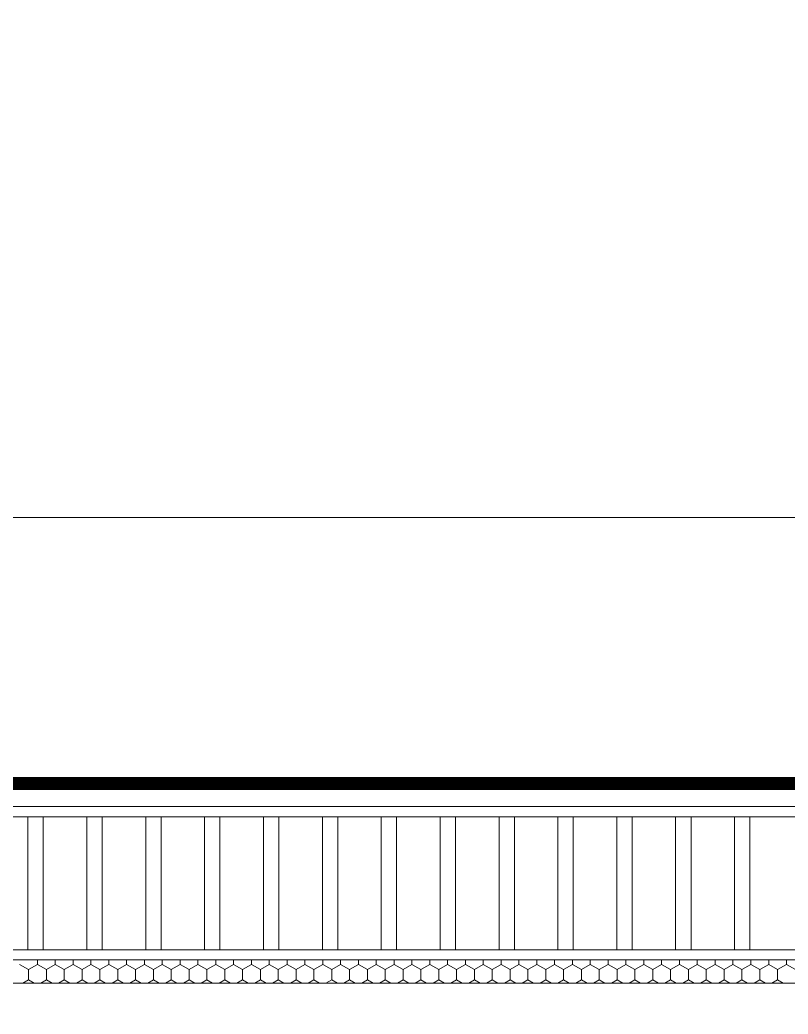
# Model space of a CAD drawing. Header units: millimetres. Extents: x -1245 to 7283, y 1609 to 4579.
# Drawn here: x 3979.5 to 4097.9, y 3000.3 to 3153.7 of the extents above; entities that cross this region are included whole.
import ezdxf

# ---------------------------------------------------------------- set-up
doc = ezdxf.new("R2010")
doc.units = ezdxf.units.MM

msp = doc.modelspace()

# ---------------------------------------------------------------- hatches: boundary and pattern name
at = {"lineweight": 5}
h = msp.add_hatch(dxfattribs=at)
h.set_pattern_fill('AR-CONC', color=256)
h.set_pattern_definition([(50, (-4596.65, 1603.03), (182.1847, -15.939), [19.05, -209.55]), (355, (-4596.65, 1603.03), (-35.2434, 191.057), [15.24, -167.6406]), (100.4514, (-4581.46, 1601.7), (146.9412, 175.1178), [16.19, -178.0902]), (46.1842, (-4596.65, 1653.83), (271.079, -42.0423), [28.575, -314.325]), (96.6356, (-4574.06, 1650.32), (237.404, 247.426), [24.285, -267.1356]), (351.1842, (-4596.65, 1653.83), (237.404, 247.426), [22.86, -251.46]), (21, (-4571.25, 1641.13), (151.6144, -102.2652), [19.05, -209.55]), (326, (-4571.25, 1641.13), (61.802, 184.188), [15.24, -167.64]), (71.4514, (-4558.61, 1632.6), (213.4164, 81.9228), [16.19, -178.09]), (37.5, (-4596.646, 1603.026), (3.0886, 84.55504), [0, -165.608, 0, -170.18, 0, -168.275]), (7.5, (-4596.65, 1603.03), (66.8197, 100.1806), [0, -97.028, 0, -161.798, 0, -64.135]), (327.5, (-4653.29, 1603.026), (135.5906, -5.72874), [0, -63.5, 0, -198.12, 0, -262.89]), (317.5, (-4678.69, 1603.03), (148.1292, 25.4265), [0, -82.55, 0, -131.572, 0, -186.69])])
h.paths.add_polyline_path([(5919.24, 3505.11), (5774.1, 3505.11), (5774.1, 3025.08), (5754.1, 3005.08), (3666.85, 3005.08), (3646.85, 3025.08), (3646.85, 3505.11), (3501.7, 3505.11), (3501.7, 2859.93), (3646.85, 2859.93), (5774.1, 2859.93), (5919.24, 2859.93)])

# ---------------------------------------------------------------- linework, layer by layer
for p, q in [((3761.55, 3076.96), (4114.96, 3076.96)), ((3912.85, 3032.34), (4178.1, 3032.34)), ((3919.56, 3030.76), (4171.39, 3030.76)), ((3980.74, 3030.76), (3980.74, 3010.24)), ((3983.11, 3030.76), (3983.11, 3010.24)), ((3989.82, 3030.76), (3989.82, 3010.24)), ((3992.19, 3030.76), (3992.19, 3010.24)), ((3998.9, 3030.76), (3998.9, 3010.24)), ((4001.27, 3030.76), (4001.27, 3010.24)), ((4007.98, 3030.76), (4007.98, 3010.24)), ((4010.34, 3030.76), (4010.34, 3010.24)), ((4017.05, 3030.76), (4017.05, 3010.24)), ((4019.42, 3030.76), (4019.42, 3010.24)), ((4026.13, 3030.76), (4026.13, 3010.24)), ((4028.5, 3030.76), (4028.5, 3010.24)), ((4035.21, 3030.76), (4035.21, 3010.24)), ((4037.58, 3030.76), (4037.58, 3010.24)), ((4044.29, 3030.76), (4044.29, 3010.24)), ((4046.66, 3030.76), (4046.66, 3010.24)), ((4053.37, 3030.76), (4053.37, 3010.24)), ((4055.74, 3030.76), (4055.74, 3010.24)), ((4062.45, 3030.76), (4062.45, 3010.24)), ((4064.81, 3030.76), (4064.81, 3010.24)), ((4071.52, 3030.76), (4071.52, 3010.24)), ((4073.89, 3030.76), (4073.89, 3010.24)), ((4080.6, 3030.76), (4080.6, 3010.24)), ((4082.97, 3030.76), (4082.97, 3010.24)), ((4089.68, 3030.76), (4089.68, 3010.24)), ((4092.05, 3030.76), (4092.05, 3010.24)), ((3919.56, 3010.24), (4171.39, 3010.24))]:
    msp.add_line(p, q, dxfattribs=at)
at = {"linetype": 'Continuous', "lineweight": 5}
for p, q in [((3982.2, 3007.96), (3982.2, 3008.66)), ((3984.95, 3007.96), (3984.95, 3008.66)), ((3987.7, 3007.96), (3987.7, 3008.66)), ((3990.45, 3007.96), (3990.45, 3008.66)), ((3993.2, 3007.96), (3993.2, 3008.66)), ((3995.95, 3007.96), (3995.95, 3008.66)), ((3998.7, 3007.96), (3998.7, 3008.66)), ((4001.45, 3007.96), (4001.45, 3008.66)), ((4004.2, 3007.96), (4004.2, 3008.66)), ((4006.95, 3007.96), (4006.95, 3008.66)), ((4009.7, 3007.96), (4009.7, 3008.66)), ((4012.45, 3007.96), (4012.45, 3008.66)), ((4015.2, 3007.96), (4015.2, 3008.66)), ((4017.95, 3007.96), (4017.95, 3008.66)), ((4020.7, 3007.96), (4020.7, 3008.66)), ((4023.45, 3007.96), (4023.45, 3008.66)), ((4026.2, 3007.96), (4026.2, 3008.66)), ((4028.95, 3007.96), (4028.95, 3008.66)), ((4031.7, 3007.96), (4031.7, 3008.66)), ((4034.44, 3007.96), (4034.44, 3008.66)), ((4037.19, 3007.96), (4037.19, 3008.66)), ((4039.94, 3007.96), (4039.94, 3008.66)), ((4042.69, 3007.96), (4042.69, 3008.66)), ((4045.44, 3007.96), (4045.44, 3008.66)), ((4048.19, 3007.96), (4048.19, 3008.66)), ((4050.94, 3007.96), (4050.94, 3008.66)), ((4053.69, 3007.96), (4053.69, 3008.66)), ((4056.44, 3007.96), (4056.44, 3008.66)), ((4059.19, 3007.96), (4059.19, 3008.66)), ((4061.94, 3007.96), (4061.94, 3008.66)), ((4064.69, 3007.96), (4064.69, 3008.66)), ((4067.44, 3007.96), (4067.44, 3008.66)), ((4070.19, 3007.96), (4070.19, 3008.66)), ((4072.94, 3007.96), (4072.94, 3008.66)), ((4075.69, 3007.96), (4075.69, 3008.66)), ((4078.44, 3007.96), (4078.44, 3008.66)), ((4081.19, 3007.96), (4081.19, 3008.66)), ((4083.94, 3007.96), (4083.94, 3008.66)), ((4086.69, 3007.96), (4086.69, 3008.66)), ((4089.44, 3007.96), (4089.44, 3008.66)), ((4092.19, 3007.96), (4092.19, 3008.66)), ((4094.94, 3007.96), (4094.94, 3008.66)), ((4097.69, 3007.96), (4097.69, 3008.66)), ((3980.83, 3007.17), (3979.45, 3007.96)), ((3982.2, 3007.96), (3980.83, 3007.17)), ((3980.83, 3005.58), (3980.83, 3007.17)), ((3983.58, 3007.17), (3982.2, 3007.96)), ((3984.95, 3007.96), (3983.58, 3007.17)), ((3983.58, 3005.58), (3983.58, 3007.17)), ((3986.33, 3007.17), (3984.95, 3007.96)), ((3987.7, 3007.96), (3986.33, 3007.17)), ((3986.33, 3005.58), (3986.33, 3007.17)), ((3989.08, 3007.17), (3987.7, 3007.96)), ((3990.45, 3007.96), (3989.08, 3007.17)), ((3989.08, 3005.58), (3989.08, 3007.17)), ((3991.83, 3007.17), (3990.45, 3007.96)), ((3993.2, 3007.96), (3991.83, 3007.17)), ((3991.83, 3005.58), (3991.83, 3007.17)), ((3994.58, 3007.17), (3993.2, 3007.96)), ((3995.95, 3007.96), (3994.58, 3007.17)), ((3994.58, 3005.58), (3994.58, 3007.17)), ((3997.32, 3007.17), (3995.95, 3007.96)), ((3998.7, 3007.96), (3997.32, 3007.17)), ((3997.32, 3005.58), (3997.32, 3007.17)), ((4000.07, 3007.17), (3998.7, 3007.96)), ((4001.45, 3007.96), (4000.07, 3007.17)), ((4000.07, 3005.58), (4000.07, 3007.17)), ((4002.82, 3007.17), (4001.45, 3007.96)), ((4004.2, 3007.96), (4002.82, 3007.17)), ((4002.82, 3005.58), (4002.82, 3007.17)), ((4005.57, 3007.17), (4004.2, 3007.96)), ((4006.95, 3007.96), (4005.57, 3007.17)), ((4005.57, 3005.58), (4005.57, 3007.17)), ((4008.32, 3007.17), (4006.95, 3007.96)), ((4009.7, 3007.96), (4008.32, 3007.17)), ((4008.32, 3005.58), (4008.32, 3007.17)), ((4011.07, 3007.17), (4009.7, 3007.96)), ((4012.45, 3007.96), (4011.07, 3007.17)), ((4011.07, 3005.58), (4011.07, 3007.17)), ((4013.82, 3007.17), (4012.45, 3007.96)), ((4015.2, 3007.96), (4013.82, 3007.17)), ((4013.82, 3005.58), (4013.82, 3007.17)), ((4016.57, 3007.17), (4015.2, 3007.96)), ((4017.95, 3007.96), (4016.57, 3007.17)), ((4016.57, 3005.58), (4016.57, 3007.17)), ((4019.32, 3007.17), (4017.95, 3007.96)), ((4020.7, 3007.96), (4019.32, 3007.17)), ((4019.32, 3005.58), (4019.32, 3007.17)), ((4022.07, 3007.17), (4020.7, 3007.96)), ((4023.45, 3007.96), (4022.07, 3007.17)), ((4022.07, 3005.58), (4022.07, 3007.17)), ((4024.82, 3007.17), (4023.45, 3007.96)), ((4026.2, 3007.96), (4024.82, 3007.17)), ((4024.82, 3005.58), (4024.82, 3007.17)), ((4027.57, 3007.17), (4026.2, 3007.96)), ((4028.95, 3007.96), (4027.57, 3007.17)), ((4027.57, 3005.58), (4027.57, 3007.17)), ((4030.32, 3007.17), (4028.95, 3007.96)), ((4031.7, 3007.96), (4030.32, 3007.17)), ((4030.32, 3005.58), (4030.32, 3007.17)), ((4033.07, 3007.17), (4031.7, 3007.96)), ((4034.44, 3007.96), (4033.07, 3007.17)), ((4033.07, 3005.58), (4033.07, 3007.17)), ((4035.82, 3007.17), (4034.44, 3007.96)), ((4037.19, 3007.96), (4035.82, 3007.17)), ((4035.82, 3005.58), (4035.82, 3007.17)), ((4038.57, 3007.17), (4037.19, 3007.96)), ((4039.94, 3007.96), (4038.57, 3007.17)), ((4038.57, 3005.58), (4038.57, 3007.17)), ((4041.32, 3007.17), (4039.94, 3007.96)), ((4042.69, 3007.96), (4041.32, 3007.17)), ((4041.32, 3005.58), (4041.32, 3007.17)), ((4044.07, 3007.17), (4042.69, 3007.96)), ((4045.44, 3007.96), (4044.07, 3007.17)), ((4044.07, 3005.58), (4044.07, 3007.17)), ((4046.82, 3007.17), (4045.44, 3007.96)), ((4048.19, 3007.96), (4046.82, 3007.17)), ((4046.82, 3005.58), (4046.82, 3007.17)), ((4049.57, 3007.17), (4048.19, 3007.96)), ((4050.94, 3007.96), (4049.57, 3007.17)), ((4049.57, 3005.58), (4049.57, 3007.17)), ((4052.32, 3007.17), (4050.94, 3007.96)), ((4053.69, 3007.96), (4052.32, 3007.17)), ((4052.32, 3005.58), (4052.32, 3007.17)), ((4055.07, 3007.17), (4053.69, 3007.96)), ((4056.44, 3007.96), (4055.07, 3007.17)), ((4055.07, 3005.58), (4055.07, 3007.17)), ((4057.82, 3007.17), (4056.44, 3007.96)), ((4059.19, 3007.96), (4057.82, 3007.17)), ((4057.82, 3005.58), (4057.82, 3007.17)), ((4060.57, 3007.17), (4059.19, 3007.96)), ((4061.94, 3007.96), (4060.57, 3007.17)), ((4060.57, 3005.58), (4060.57, 3007.17)), ((4063.32, 3007.17), (4061.94, 3007.96)), ((4064.69, 3007.96), (4063.32, 3007.17)), ((4063.32, 3005.58), (4063.32, 3007.17)), ((4066.07, 3007.17), (4064.69, 3007.96)), ((4067.44, 3007.96), (4066.07, 3007.17)), ((4066.07, 3005.58), (4066.07, 3007.17)), ((4068.82, 3007.17), (4067.44, 3007.96)), ((4070.19, 3007.96), (4068.82, 3007.17)), ((4068.82, 3005.58), (4068.82, 3007.17)), ((4071.56, 3007.17), (4070.19, 3007.96)), ((4072.94, 3007.96), (4071.56, 3007.17)), ((4071.56, 3005.58), (4071.56, 3007.17)), ((4074.31, 3007.17), (4072.94, 3007.96)), ((4075.69, 3007.96), (4074.31, 3007.17)), ((4074.31, 3005.58), (4074.31, 3007.17)), ((4077.06, 3007.17), (4075.69, 3007.96)), ((4078.44, 3007.96), (4077.06, 3007.17)), ((4077.06, 3005.58), (4077.06, 3007.17)), ((4079.81, 3007.17), (4078.44, 3007.96)), ((4081.19, 3007.96), (4079.81, 3007.17)), ((4079.81, 3005.58), (4079.81, 3007.17)), ((4082.56, 3007.17), (4081.19, 3007.96)), ((4083.94, 3007.96), (4082.56, 3007.17)), ((4082.56, 3005.58), (4082.56, 3007.17)), ((4085.31, 3007.17), (4083.94, 3007.96)), ((4086.69, 3007.96), (4085.31, 3007.17)), ((4085.31, 3005.58), (4085.31, 3007.17)), ((4088.06, 3007.17), (4086.69, 3007.96)), ((4089.44, 3007.96), (4088.06, 3007.17)), ((4088.06, 3005.58), (4088.06, 3007.17)), ((4090.81, 3007.17), (4089.44, 3007.96)), ((4092.19, 3007.96), (4090.81, 3007.17)), ((4090.81, 3005.58), (4090.81, 3007.17)), ((4093.56, 3007.17), (4092.19, 3007.96)), ((4094.94, 3007.96), (4093.56, 3007.17)), ((4093.56, 3005.58), (4093.56, 3007.17)), ((4096.31, 3007.17), (4094.94, 3007.96)), ((4097.69, 3007.96), (4096.31, 3007.17)), ((4096.31, 3005.58), (4096.31, 3007.17)), ((4099.06, 3007.17), (4097.69, 3007.96)), ((3980.83, 3005.58), (3979.95, 3005.08)), ((3981.7, 3005.08), (3980.83, 3005.58)), ((3983.58, 3005.58), (3982.7, 3005.08)), ((3984.45, 3005.08), (3983.58, 3005.58)), ((3986.33, 3005.58), (3985.45, 3005.08)), ((3987.2, 3005.08), (3986.33, 3005.58)), ((3989.08, 3005.58), (3988.2, 3005.08)), ((3989.95, 3005.08), (3989.08, 3005.58)), ((3991.83, 3005.58), (3990.95, 3005.08)), ((3992.7, 3005.08), (3991.83, 3005.58)), ((3994.58, 3005.58), (3993.7, 3005.08)), ((3995.45, 3005.08), (3994.58, 3005.58)), ((3997.32, 3005.58), (3996.45, 3005.08)), ((3998.2, 3005.08), (3997.32, 3005.58)), ((4000.07, 3005.58), (3999.2, 3005.08)), ((4000.95, 3005.08), (4000.07, 3005.58)), ((4002.82, 3005.58), (4001.95, 3005.08)), ((4003.7, 3005.08), (4002.82, 3005.58)), ((4005.57, 3005.58), (4004.7, 3005.08)), ((4006.45, 3005.08), (4005.57, 3005.58)), ((4008.32, 3005.58), (4007.45, 3005.08)), ((4009.2, 3005.08), (4008.32, 3005.58)), ((4011.07, 3005.58), (4010.2, 3005.08)), ((4011.95, 3005.08), (4011.07, 3005.58)), ((4013.82, 3005.58), (4012.95, 3005.08)), ((4014.7, 3005.08), (4013.82, 3005.58)), ((4016.57, 3005.58), (4015.7, 3005.08)), ((4017.45, 3005.08), (4016.57, 3005.58)), ((4019.32, 3005.58), (4018.45, 3005.08)), ((4020.2, 3005.08), (4019.32, 3005.58)), ((4022.07, 3005.58), (4021.2, 3005.08)), ((4022.95, 3005.08), (4022.07, 3005.58)), ((4024.82, 3005.58), (4023.94, 3005.08)), ((4025.7, 3005.08), (4024.82, 3005.58)), ((4027.57, 3005.58), (4026.69, 3005.08)), ((4028.45, 3005.08), (4027.57, 3005.58)), ((4030.32, 3005.58), (4029.44, 3005.08)), ((4031.2, 3005.08), (4030.32, 3005.58)), ((4033.07, 3005.58), (4032.19, 3005.08)), ((4033.95, 3005.08), (4033.07, 3005.58)), ((4035.82, 3005.58), (4034.94, 3005.08)), ((4036.7, 3005.08), (4035.82, 3005.58)), ((4038.57, 3005.58), (4037.69, 3005.08)), ((4039.45, 3005.08), (4038.57, 3005.58)), ((4041.32, 3005.58), (4040.44, 3005.08)), ((4042.19, 3005.08), (4041.32, 3005.58)), ((4044.07, 3005.58), (4043.19, 3005.08)), ((4044.94, 3005.08), (4044.07, 3005.58)), ((4046.82, 3005.58), (4045.94, 3005.08)), ((4047.69, 3005.08), (4046.82, 3005.58)), ((4049.57, 3005.58), (4048.69, 3005.08)), ((4050.44, 3005.08), (4049.57, 3005.58)), ((4052.32, 3005.58), (4051.44, 3005.08)), ((4053.19, 3005.08), (4052.32, 3005.58)), ((4055.07, 3005.58), (4054.19, 3005.08)), ((4055.94, 3005.08), (4055.07, 3005.58)), ((4057.82, 3005.58), (4056.94, 3005.08)), ((4058.69, 3005.08), (4057.82, 3005.58)), ((4060.57, 3005.58), (4059.69, 3005.08)), ((4061.44, 3005.08), (4060.57, 3005.58)), ((4063.32, 3005.58), (4062.44, 3005.08)), ((4064.19, 3005.08), (4063.32, 3005.58)), ((4066.07, 3005.58), (4065.19, 3005.08)), ((4066.94, 3005.08), (4066.07, 3005.58)), ((4068.82, 3005.58), (4067.94, 3005.08)), ((4069.69, 3005.08), (4068.82, 3005.58)), ((4071.56, 3005.58), (4070.69, 3005.08)), ((4072.44, 3005.08), (4071.56, 3005.58)), ((4074.31, 3005.58), (4073.44, 3005.08)), ((4075.19, 3005.08), (4074.31, 3005.58)), ((4077.06, 3005.58), (4076.19, 3005.08)), ((4077.94, 3005.08), (4077.06, 3005.58)), ((4079.81, 3005.58), (4078.94, 3005.08)), ((4080.69, 3005.08), (4079.81, 3005.58)), ((4082.56, 3005.58), (4081.69, 3005.08)), ((4083.44, 3005.08), (4082.56, 3005.58)), ((4085.31, 3005.58), (4084.44, 3005.08)), ((4086.19, 3005.08), (4085.31, 3005.58)), ((4088.06, 3005.58), (4087.19, 3005.08)), ((4088.94, 3005.08), (4088.06, 3005.58)), ((4090.81, 3005.58), (4089.94, 3005.08)), ((4091.69, 3005.08), (4090.81, 3005.58)), ((4093.56, 3005.58), (4092.69, 3005.08)), ((4094.44, 3005.08), (4093.56, 3005.58)), ((4096.31, 3005.58), (4095.44, 3005.08)), ((4097.19, 3005.08), (4096.31, 3005.58))]:
    msp.add_line(p, q, dxfattribs=at)
at = {"lineweight": 5}
for points in [[(3651.01, 3299.22), (3651.01, 3027.3), (3669.65, 3008.66), (4710.47, 3008.66), (5275.49, 3008.66)], [(5273.42, 3005.08), (3666.85, 3005.08), (3646.85, 3025.08), (3646.85, 3296.82)]]:
    msp.add_lwpolyline(points, dxfattribs=at)
at = {"lineweight": 5, "const_width": 2}
msp.add_lwpolyline([(3755.19, 3072.27), (3752.96, 3057.89), (3745.03, 3047.68), (3738.9, 3039.79), (3735.87, 3035.89), (3746.12, 3035.89), (4136.17, 3035.89), (4136.17, 3043), (4127.25, 3055.57), (4123.59, 3069.26), (4123.59, 3073.58)], dxfattribs=at)

doc.saveas('drawing.dxf')
